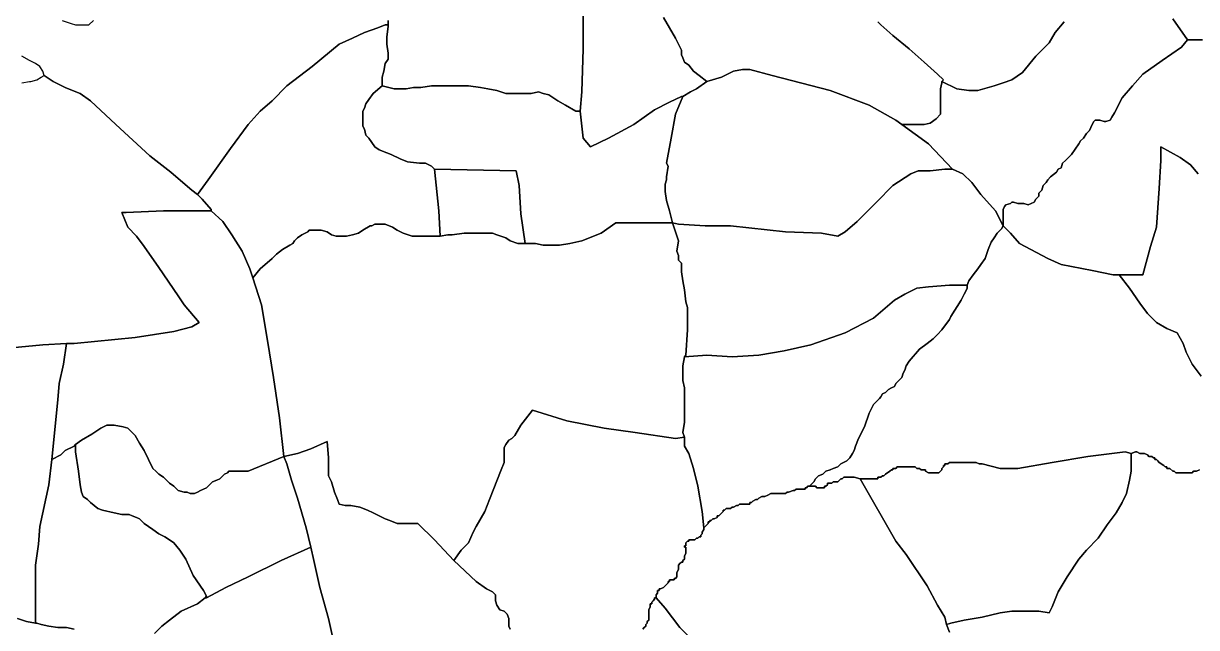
# Model space of a CAD drawing. Extents: x 50 to 241, y 15 to 190.
# Drawn here: x 122.7 to 189.4, y 106.7 to 141 of the extents above; entities that cross this region are included whole.
import ezdxf

# ---------------------------------------------------------------- set-up
doc = ezdxf.new("R2010")
doc.units = 0
doc.layers.add('URANGA', color=7, linetype='CONTINUOUS')

msp = doc.modelspace()

# ---------------------------------------------------------------- linework, layer by layer
at = {"layer": 'URANGA', "color": 2}
for points in [[(154.522784, 141.555505), (154.522784, 139.607985), (154.438114, 137.152415), (154.353443, 136.051643), (154.099436, 136.051643), (153.506745, 136.390341), (153.083394, 136.644366), (152.575373, 136.983064), (152.236696, 137.067742), (151.982685, 137.152415), (151.559334, 137.067742), (151.135983, 137.067742), (150.627965, 137.067742), (150.119944, 137.067742), (149.611923, 137.237089), (149.103902, 137.321763), (148.680555, 137.40644), (148.003193, 137.491114), (147.495172, 137.491114), (146.479133, 137.491114), (145.886442, 137.491114), (145.293754, 137.40644), (144.870403, 137.40644), (144.447052, 137.321763), (144.023701, 137.321763), (143.769694, 137.321763), (143.092332, 137.491114), (143.092332, 137.745138), (143.092332, 137.999163), (143.177002, 138.337861), (143.261673, 138.761237), (143.431013, 139.015262), (143.431013, 139.35396), (143.346343, 139.86201), (143.346343, 140.285382), (143.431013, 140.878108), (143.431013, 140.962782), (143.431013, 141.216807)], [(159.094967, 141.386154), (159.772325, 140.200708), (160.111006, 139.523311), (160.111006, 139.269287), (160.195676, 139.099936), (160.280346, 138.845911), (160.534357, 138.67656), (160.788368, 138.337861), (161.127045, 138.083837), (161.550396, 137.745138), (160.957708, 137.321763), (160.619027, 137.152415), (160.195676, 136.898391), (160.111006, 136.898391), (159.433645, 136.559692), (158.586946, 136.136316), (157.401567, 135.289569), (155.962174, 134.527495), (154.946135, 134.019445), (154.522784, 134.527495), (154.353443, 136.051643), (154.438114, 137.152415), (154.522784, 139.607985), (154.522784, 141.555505)], [(143.431013, 140.962782), (143.261673, 140.962782), (142.838322, 140.793431), (142.076293, 140.539406), (141.398932, 140.200708), (140.6369, 139.86201), (139.11284, 138.591886), (137.67345, 137.491114), (136.826752, 136.644366), (136.14939, 136.051643), (135.472029, 135.289569), (134.45599, 133.934771), (133.185941, 132.156599), (132.593249, 131.309851), (132.254569, 131.563876), (131.746551, 131.987251), (131.069189, 132.579974), (129.88381, 133.511396), (127.936399, 135.289569), (126.497009, 136.644366), (125.904318, 137.067742), (125.480967, 137.237089), (125.05762, 137.40644), (124.380258, 137.745138), (123.872237, 138.083837), (123.787567, 138.337862), (123.618226, 138.591886), (123.364219, 138.761237), (123.025539, 138.930585), (122.602188, 139.184609)], [(124.888279, 141.216807), (125.396297, 141.047456), (125.650308, 140.962782), (125.988988, 140.962782), (126.412339, 140.962782), (126.66635, 141.216807)], [(143.092332, 137.491114), (142.584311, 137.067742), (142.330301, 136.72904), (142.160964, 136.475015), (142.076293, 136.22099), (141.991623, 136.051643), (141.991623, 135.797618), (141.991623, 135.45892), (141.991623, 135.204895), (142.076293, 135.035544), (142.160964, 134.696846), (142.330301, 134.527495), (142.668981, 134.019445), (142.922992, 133.850098), (143.346343, 133.680747), (143.600353, 133.596073), (144.108371, 133.342048), (144.531722, 133.172697), (145.209084, 133.088024), (145.547764, 133.088024), (145.886442, 132.918673), (146.055782, 132.749325), (146.309793, 130.378429), (146.394463, 128.938958), (146.055782, 128.938958), (145.547764, 128.938958), (145.039743, 128.938958), (144.785733, 128.938958), (144.277711, 129.108306), (143.939034, 129.277657), (143.685024, 129.447004), (143.261673, 129.616355), (142.922992, 129.616355), (142.668981, 129.616355), (142.499641, 129.531681), (142.414971, 129.531681), (141.991623, 129.277657), (141.737613, 129.108306), (141.398932, 129.023632), (141.060251, 128.938958), (140.72157, 128.938958), (140.467563, 128.938958), (140.213553, 129.023632), (139.959542, 129.192983), (139.620861, 129.277657), (139.19751, 129.277657), (138.9435, 129.277657), (138.85883, 129.192983), (138.520152, 129.023632), (138.266142, 128.854281), (138.096801, 128.684934), (138.012131, 128.515583), (137.842791, 128.430909), (137.41944, 128.176884), (137.080763, 127.92286), (136.826752, 127.668835), (136.14939, 127.076112), (135.726039, 126.568062), (135.556699, 127.076112), (135.133352, 128.092207), (134.54066, 129.023632), (134.032639, 129.785706), (133.355281, 130.378429), (133.355281, 130.463103), (132.84726, 131.055826), (132.593249, 131.309851), (133.185941, 132.156599), (134.45599, 133.934771), (135.472029, 135.289569), (136.14939, 136.051643), (136.826752, 136.644366), (137.67345, 137.491114), (139.11284, 138.591886), (140.6369, 139.86201), (141.398932, 140.200708), (142.076293, 140.539406), (142.838322, 140.793431), (143.261673, 140.962782), (143.431013, 140.962782), (143.431013, 140.878108), (143.346343, 140.285382), (143.346343, 139.86201), (143.431013, 139.35396), (143.431013, 139.015262), (143.261673, 138.761237), (143.177002, 138.337861), (143.092332, 137.999163), (143.092332, 137.745138), (143.092332, 137.491114)], [(143.431013, 141.216807), (143.431013, 140.962782)], [(171.287447, 141.13213), (171.456787, 140.962782), (172.134149, 140.370059), (173.065518, 139.607985), (173.91222, 138.845911), (174.674248, 138.168514), (175.012929, 137.829812), (174.928258, 137.745138), (174.928258, 137.660465), (174.843588, 137.321763), (174.843588, 136.983064), (174.843588, 136.22099), (174.843588, 135.882292), (174.589581, 135.628267), (174.2509, 135.374242), (173.91222, 135.289569), (173.658209, 135.289569), (173.150188, 135.289569), (172.64217, 135.289569), (172.303489, 135.543593), (170.779429, 136.390341), (168.578008, 137.237089), (165.275877, 138.083837), (164.005828, 138.422539), (163.582477, 138.422539), (163.074456, 138.337862), (162.397098, 137.999163), (161.550396, 137.745138), (161.127045, 138.083837), (160.788368, 138.337862), (160.534357, 138.67656), (160.280346, 138.845911), (160.195676, 139.099936), (160.111006, 139.269287), (160.111006, 139.523311), (159.772325, 140.200708), (159.094967, 141.386154)], [(174.928258, 137.745138), (175.012929, 137.829812), (174.674248, 138.168514), (173.91222, 138.845911), (173.065518, 139.607985), (172.134149, 140.370059), (171.456787, 140.962782), (171.287447, 141.13213)], [(188.052114, 141.301481), (188.898812, 140.116034), (188.560131, 139.692659), (187.459422, 138.930585), (186.358713, 138.168514), (185.766022, 137.491114), (185.173331, 136.813717), (184.749983, 135.966966), (184.580643, 135.712944), (184.495973, 135.543593), (184.241962, 135.45892), (184.157292, 135.45892), (183.903281, 135.543593), (183.733941, 135.543593), (183.649271, 135.543593), (183.564601, 135.45892), (183.47993, 135.289569), (183.31059, 134.95087), (183.141253, 134.781519), (182.971913, 134.527495), (182.802572, 134.358147), (182.717902, 134.188796), (182.294551, 133.596073), (182.125211, 133.426722), (181.95587, 133.257371), (181.78653, 133.088024), (181.70186, 132.833999), (181.532519, 132.749325), (181.447853, 132.579974), (181.109172, 132.32595), (180.939832, 132.156599), (180.855161, 131.987251), (180.685821, 131.8179), (180.601151, 131.563876), (180.43181, 131.394528), (180.43181, 131.225177), (180.26247, 131.055826), (180.1778, 130.886479), (180.008459, 130.801801), (179.839119, 130.717128), (179.585112, 130.801801), (179.500442, 130.801801), (179.246431, 130.801801), (178.992421, 130.886479), (178.90775, 130.886479), (178.82308, 130.801801), (178.56907, 130.717128), (178.484399, 130.632454), (178.399729, 130.463103), (178.399729, 130.293756), (178.399729, 130.124405), (178.399729, 129.955054), (178.399729, 129.785706), (178.399729, 129.701029), (178.399729, 129.531681), (177.976382, 130.378429), (177.12968, 131.309851), (176.621659, 131.987251), (176.113641, 132.495301), (175.52095, 132.749325), (174.16623, 134.188796), (172.64217, 135.289569), (173.150188, 135.289569), (173.658209, 135.289569), (173.91222, 135.289569), (174.2509, 135.374242), (174.589581, 135.628267), (174.843588, 135.882292), (174.843588, 136.22099), (174.843588, 136.983064), (174.843588, 137.321763), (174.928258, 137.660465), (174.928258, 137.745138), (175.77496, 137.321763), (176.452318, 137.237089), (176.96034, 137.237089), (177.891712, 137.491114), (178.399729, 137.660465), (178.90775, 137.829812), (179.500442, 138.253188), (180.26247, 139.184609), (181.024502, 139.946683), (181.363183, 140.539407), (181.8712, 141.13213)], [(181.8712, 141.13213), (181.363183, 140.539407), (181.024502, 139.946683), (180.26247, 139.184609), (179.500442, 138.253188), (178.90775, 137.829812), (178.399729, 137.660465), (177.891712, 137.491114), (176.960339, 137.237089), (176.452318, 137.237089), (175.77496, 137.321763), (174.928258, 137.745138)], [(189.745514, 140.116034), (188.898812, 140.116034), (188.052114, 141.301481)], [(189.491504, 132.495301), (189.068153, 133.00335), (188.475461, 133.426722), (187.374752, 134.019445), (187.374752, 133.257371), (187.290082, 131.648553), (187.120742, 129.447004), (186.782061, 128.346232), (186.358713, 126.73741), (185.00399, 126.73741), (184.665313, 126.73741), (183.47993, 126.991435), (181.70186, 127.330136), (180.939832, 127.668835), (179.331101, 128.515583), (178.82308, 129.108306), (178.399729, 129.531681), (178.399729, 129.701029), (178.399729, 129.785706), (178.399729, 129.955054), (178.399729, 130.124405), (178.399729, 130.293756), (178.399729, 130.463103), (178.484399, 130.632454), (178.56907, 130.717128), (178.82308, 130.801801), (178.90775, 130.886479), (178.992421, 130.886479), (179.246431, 130.801801), (179.500442, 130.801801), (179.585112, 130.801801), (179.839119, 130.717128), (180.008459, 130.801801), (180.1778, 130.886479), (180.26247, 131.055826), (180.43181, 131.225177), (180.43181, 131.394528), (180.601151, 131.563876), (180.685821, 131.8179), (180.855161, 131.987251), (180.939832, 132.156599), (181.109172, 132.32595), (181.447853, 132.579974), (181.532519, 132.749325), (181.70186, 132.833999), (181.78653, 133.088024), (181.95587, 133.257371), (182.125211, 133.426722), (182.294551, 133.596073), (182.717902, 134.188796), (182.802572, 134.358147), (182.971913, 134.527495), (183.141253, 134.781519), (183.31059, 134.95087), (183.47993, 135.289569), (183.564601, 135.45892), (183.649271, 135.543593), (183.733941, 135.543593), (183.903281, 135.543593), (184.157292, 135.45892), (184.241962, 135.45892), (184.495973, 135.543593), (184.580643, 135.712944), (184.749983, 135.966966), (185.173331, 136.813717), (185.766022, 137.491114), (186.358713, 138.168514), (187.459422, 138.930585), (188.560131, 139.692659), (188.898812, 140.116034), (189.745514, 140.116034)], [(172.64217, 135.289569), (174.16623, 134.188796), (175.52095, 132.749325), (175.097599, 132.749325), (174.2509, 132.664648), (173.573539, 132.664648), (173.150188, 132.495301), (172.134149, 131.8179), (171.20278, 130.886479), (170.102068, 129.785706), (169.42471, 129.192983), (169.001359, 128.938958), (168.069987, 129.108306), (166.037909, 129.192983), (162.905115, 129.531681), (161.465726, 129.531681), (159.941666, 129.616355), (159.602985, 129.701029), (159.433645, 130.378429), (159.264308, 130.971152), (159.179637, 131.479202), (159.179637, 131.733227), (159.179637, 131.902574), (159.264308, 132.156599), (159.264308, 132.32595), (159.348974, 132.918673), (159.264308, 133.088024), (159.518315, 134.527495), (159.772325, 135.882292), (160.195676, 136.898391), (160.619027, 137.152415), (160.957708, 137.321763), (161.550396, 137.745138), (162.397098, 137.999163), (163.074456, 138.337862), (163.582477, 138.422539), (164.005828, 138.422539), (165.275877, 138.083837), (168.578008, 137.237089), (170.779429, 136.390341), (172.303489, 135.543593), (172.64217, 135.289569)], [(122.602188, 137.660465), (123.025539, 137.745138), (123.110209, 137.745138), (123.448889, 137.829812), (123.702897, 137.999163), (123.872237, 138.083837), (124.380258, 137.745138), (125.05762, 137.40644), (125.480967, 137.237089), (125.904318, 137.067742), (126.497009, 136.644366), (127.936399, 135.289569), (129.88381, 133.511396), (131.069189, 132.579974), (131.746551, 131.987251), (132.254569, 131.563876), (132.593249, 131.309851)], [(154.353443, 136.051643), (154.522784, 134.527495), (154.946135, 134.019445), (155.962174, 134.527495), (157.401567, 135.289569), (158.586946, 136.136316), (159.433645, 136.559692), (160.111006, 136.898391), (160.195676, 136.898391), (159.772325, 135.882292), (159.518315, 134.527495), (159.264308, 133.088024), (159.348974, 132.918673), (159.264308, 132.32595), (159.264308, 132.156599), (159.179637, 131.902574), (159.179637, 131.733226), (159.179637, 131.479202), (159.264308, 130.971152), (159.433645, 130.378429), (159.602985, 129.701029), (158.586946, 129.701029), (156.385525, 129.701029), (156.300854, 129.616355), (156.385525, 129.701029), (155.538826, 129.108306), (154.438114, 128.684934), (153.760756, 128.515583), (153.168064, 128.430909), (152.236696, 128.430909), (151.813345, 128.515583), (151.220653, 128.515583), (150.966643, 130.209078), (150.881973, 131.8179), (150.712636, 132.664648), (146.055782, 132.749325), (145.886442, 132.918673), (145.547764, 133.088024), (145.209084, 133.088024), (144.531722, 133.172697), (144.108371, 133.342048), (143.600353, 133.596073), (143.346343, 133.680747), (142.922992, 133.850098), (142.668981, 134.019445), (142.330301, 134.527495), (142.160964, 134.696846), (142.076293, 135.035544), (141.991623, 135.204895), (141.991623, 135.45892), (141.991623, 135.797618), (141.991623, 136.051643), (142.076293, 136.22099), (142.160964, 136.475015), (142.330301, 136.72904), (142.584311, 137.067742), (143.092332, 137.491114), (143.769694, 137.321763), (144.023701, 137.321763), (144.447052, 137.321763), (144.870403, 137.40644), (145.293754, 137.40644), (145.886442, 137.491114), (146.479133, 137.491114), (147.495172, 137.491114), (148.003193, 137.491114), (148.680555, 137.40644), (149.103902, 137.321763), (149.611923, 137.237089), (150.119944, 137.067742), (150.627965, 137.067742), (151.135983, 137.067742), (151.559334, 137.067742), (151.982685, 137.152415), (152.236696, 137.067742), (152.575373, 136.983064), (153.083394, 136.644366), (153.506745, 136.390341), (154.099436, 136.051643), (154.353443, 136.051643)], [(189.660844, 120.979523), (189.152823, 121.656923), (188.814142, 122.33432), (188.644802, 122.842369), (188.306121, 123.435092), (187.713433, 123.689117), (187.120742, 124.027815), (186.61272, 124.535865), (186.189373, 125.128592), (185.596682, 125.975339), (185.00399, 126.73741), (186.358713, 126.73741), (186.782061, 128.346232), (187.120742, 129.447004), (187.290082, 131.648553), (187.374752, 133.257371), (187.374752, 134.019445), (188.475461, 133.426722), (189.068153, 133.00335), (189.491504, 132.495301)], [(151.220653, 128.515583), (150.797302, 128.515583), (150.373955, 128.684934), (150.119944, 128.854281), (149.611923, 129.023632), (149.357913, 129.108306), (148.934565, 129.108306), (148.426544, 129.108306), (147.749182, 129.108306), (147.071824, 129.023632), (146.817814, 129.023632), (146.394463, 128.938958), (146.309793, 130.378429), (146.055782, 132.749325), (150.712636, 132.664648), (150.881973, 131.8179), (150.966643, 130.209078), (151.220653, 128.515583)], [(178.399729, 129.531681), (178.315059, 129.362331), (178.061048, 129.108306), (177.891712, 128.854281), (177.722371, 128.600256), (177.553031, 128.176884), (177.38369, 127.668835), (177.12968, 127.330136), (176.960339, 127.076112), (176.706329, 126.73741), (176.452318, 126.398711), (176.367648, 126.144687), (175.351609, 126.144687), (174.16623, 126.060013), (173.488869, 125.975339), (172.811511, 125.636637), (172.218819, 125.297939), (171.03344, 124.28184), (169.42471, 123.435092), (167.477299, 122.757696), (165.953239, 122.418997), (164.513846, 122.164972), (162.989786, 122.080295), (161.550396, 122.164972), (160.280346, 122.080295), (160.365017, 122.164972), (160.449687, 123.604443), (160.449687, 124.874567), (160.365017, 125.213265), (160.280346, 125.890662), (160.195676, 126.398711), (160.111006, 126.906761), (160.111006, 127.41481), (159.941666, 127.584161), (159.941666, 127.838186), (159.856995, 128.092207), (159.941666, 128.684934), (159.602985, 129.701029), (159.941666, 129.616355), (161.465726, 129.531681), (162.905115, 129.531681), (166.037909, 129.192983), (168.069987, 129.108306), (169.001359, 128.938958), (169.42471, 129.192983), (170.102068, 129.785706), (171.20278, 130.886479), (172.134149, 131.8179), (173.150188, 132.495301), (173.573539, 132.664648), (174.2509, 132.664648), (175.097599, 132.749325), (175.52095, 132.749325), (176.113641, 132.495301), (176.621659, 131.987251), (177.12968, 131.309851), (177.976382, 130.378429), (178.399729, 129.531681)], [(132.593249, 131.309851), (132.84726, 131.055826), (133.355281, 130.463103), (133.355281, 130.378429), (132.84726, 130.378429), (132.085228, 130.378429), (130.645838, 130.378429), (128.529091, 130.293756), (128.27508, 130.293756), (128.613761, 129.447004), (129.121778, 128.938958), (129.545129, 128.346232), (130.391828, 127.160786), (131.49254, 125.551964), (131.831221, 125.043914), (132.67792, 124.027815), (132.254569, 123.773794), (131.23853, 123.51977), (129.037108, 123.181068), (125.565637, 122.842369), (125.14229, 122.842369), (123.787567, 122.757696), (122.009496, 122.588345)], [(135.726039, 126.568062), (136.234061, 125.043914), (136.572741, 123.01172), (136.911422, 120.894849), (137.250099, 118.60863), (137.50411, 116.407082), (135.472029, 115.560334), (135.133352, 115.560334), (134.964011, 115.560334), (134.710001, 115.560334), (134.54066, 115.560334), (134.37132, 115.560334), (134.28665, 115.47566), (134.117309, 115.390986), (133.863299, 115.136962), (133.693962, 115.052284), (133.439951, 114.967611), (133.10127, 114.628912), (132.76259, 114.459561), (132.593249, 114.374888), (132.423909, 114.290214), (132.169898, 114.290214), (132.000561, 114.374888), (131.831221, 114.374888), (131.49254, 114.459561), (131.40787, 114.544239), (131.23853, 114.713586), (130.984519, 114.882937), (130.815179, 115.052284), (130.645838, 115.221635), (130.391828, 115.390986), (130.222491, 115.560334), (130.053151, 115.729685), (129.545129, 116.745784), (129.291119, 117.169156), (129.037108, 117.592531), (128.613761, 118.015904), (128.35975, 118.100581), (127.851729, 118.185255), (127.428378, 118.185255), (127.089697, 118.015904), (126.58168, 117.677205), (125.988988, 117.338507), (125.650307, 117.084482), (125.565637, 116.999808), (125.05762, 116.745784), (124.803609, 116.491759), (124.295588, 116.237734), (124.634269, 119.624725), (124.718939, 120.556151), (124.972949, 121.656923), (125.14229, 122.842369), (125.565637, 122.842369), (129.037108, 123.181068), (131.23853, 123.51977), (132.254569, 123.773794), (132.67792, 124.027815), (131.831221, 125.043914), (131.49254, 125.551964), (130.391828, 127.160786), (129.545129, 128.346232), (129.121778, 128.938958), (128.613761, 129.447004), (128.27508, 130.293756), (128.529091, 130.293756), (130.645838, 130.378429), (132.085228, 130.378429), (132.84726, 130.378429), (133.355281, 130.378429), (133.355281, 130.463103), (133.355281, 130.378429), (134.032639, 129.785706), (134.54066, 129.023632), (135.133352, 128.092207), (135.556699, 127.076112), (135.726039, 126.568062)], [(159.602985, 129.701029), (159.941666, 128.684934), (159.856995, 128.092207), (159.941666, 127.838186), (159.941666, 127.584161), (160.111006, 127.41481), (160.111006, 126.906761), (160.195676, 126.398711), (160.280346, 125.890662), (160.365017, 125.213265), (160.449687, 124.874567), (160.449687, 123.604443), (160.365017, 122.164972), (160.280346, 122.080295), (160.195676, 121.572246), (160.195676, 121.233547), (160.195676, 120.725498), (160.280346, 120.302126), (160.280346, 119.794076), (160.280346, 119.116676), (160.280346, 118.354606), (160.195676, 117.761879), (160.280346, 117.507854), (159.772325, 117.42318), (157.486237, 117.761879), (155.708167, 118.015904), (153.591415, 118.439279), (151.644004, 119.032002), (150.966643, 118.185255), (150.627965, 117.592531), (150.458625, 117.42318), (150.289285, 117.338507), (150.119944, 117.084482), (150.035274, 116.915131), (150.035274, 116.745784), (150.035274, 116.407082), (150.035274, 116.068383), (149.865934, 115.645011), (149.188572, 113.951512), (148.934565, 113.274115), (148.426544, 112.427367), (148.257204, 112.088665), (148.003193, 111.495942), (147.579842, 111.07257), (147.156495, 110.479847), (146.055782, 111.665293), (145.124413, 112.596715), (144.531722, 112.596715), (143.939034, 112.596715), (143.515683, 112.766066), (143.261673, 112.85074), (142.584311, 113.189441), (142.245634, 113.358789), (141.822283, 113.52814), (141.314262, 113.612814), (140.975581, 113.612814), (140.6369, 113.697487), (140.552233, 113.951512), (140.382893, 114.374888), (140.213553, 114.967611), (140.044212, 115.306309), (140.044212, 116.322408), (139.959542, 117.253833), (139.02817, 116.830457), (138.266142, 116.576433), (137.50411, 116.407082), (137.250099, 118.60863), (136.911422, 120.894849), (136.572741, 123.01172), (136.234061, 125.043914), (135.726039, 126.568062), (136.14939, 127.076112), (136.826752, 127.668835), (137.080763, 127.92286), (137.41944, 128.176884), (137.842791, 128.430909), (138.012131, 128.515583), (138.096801, 128.684934), (138.266142, 128.854281), (138.520152, 129.023632), (138.85883, 129.192983), (138.9435, 129.277657), (139.19751, 129.277657), (139.620861, 129.277657), (139.959542, 129.192983), (140.213553, 129.023632), (140.467563, 128.938958), (140.72157, 128.938958), (141.060251, 128.938958), (141.398932, 129.023632), (141.737613, 129.108306), (141.991623, 129.277657), (142.414971, 129.531682), (142.499641, 129.531682), (142.668981, 129.616355), (142.922992, 129.616355), (143.261673, 129.616355), (143.685024, 129.447004), (143.939034, 129.277657), (144.277711, 129.108306), (144.785733, 128.938958), (145.039743, 128.938958), (145.547764, 128.938958), (146.055782, 128.938958), (146.394463, 128.938958), (146.817814, 129.023632), (147.071824, 129.023632), (147.749182, 129.108306), (148.426544, 129.108306), (148.934565, 129.108306), (149.357913, 129.108306), (149.611923, 129.023632), (150.119944, 128.854281), (150.373955, 128.684934), (150.797302, 128.515583), (151.220653, 128.515583), (151.813345, 128.515583), (152.236696, 128.430909), (153.168064, 128.430909), (153.760756, 128.515583), (154.438114, 128.684934), (155.538826, 129.108306), (156.385525, 129.701029), (156.300854, 129.616355), (156.385525, 129.701029), (158.586946, 129.701029), (159.602985, 129.701029)], [(189.576174, 115.645011), (189.406833, 115.560334), (189.237493, 115.560334), (189.152823, 115.47566), (188.983482, 115.47566), (188.898812, 115.47566), (188.729472, 115.47566), (188.644802, 115.47566), (188.560131, 115.47566), (188.475461, 115.47566), (188.390791, 115.47566), (188.306121, 115.47566), (188.221454, 115.47566), (188.136784, 115.560334), (188.052114, 115.560334), (187.882773, 115.729685), (187.798103, 115.729685), (187.713433, 115.729685), (187.713433, 115.814359), (187.628763, 115.814359), (187.544093, 115.899036), (187.290082, 116.068383), (187.205412, 116.153057), (187.120742, 116.237734), (187.036071, 116.237734), (187.036071, 116.322408), (186.951401, 116.322408), (186.866731, 116.407082), (186.697391, 116.407082), (186.612721, 116.491759), (186.443384, 116.576433), (186.358713, 116.576433), (186.189373, 116.576433), (186.020033, 116.661106), (185.935362, 116.661106), (185.681352, 116.576433), (185.342671, 116.661106), (184.580643, 116.576433), (183.22592, 116.407082), (181.193842, 116.068383), (179.246431, 115.729685), (178.230389, 115.729685), (177.21435, 115.98371), (177.04501, 115.98371), (176.875669, 116.068383), (176.790999, 116.068383), (176.621659, 116.068383), (176.452318, 116.068383), (176.282981, 116.068383), (176.113641, 116.068383), (175.944301, 116.068383), (175.69029, 116.068383), (175.60562, 116.068383), (175.52095, 116.068383), (175.43628, 116.068383), (175.351609, 116.068383), (175.266939, 115.98371), (175.182269, 115.98371), (175.097599, 115.98371), (175.097599, 115.899036), (175.012929, 115.899036), (175.012929, 115.814359), (174.928258, 115.729685), (174.928258, 115.645011), (174.843588, 115.560334), (174.758918, 115.47566), (174.674248, 115.47566), (174.589581, 115.47566), (174.420241, 115.47566), (174.335571, 115.47566), (174.2509, 115.47566), (174.16623, 115.47566), (173.99689, 115.560334), (173.99689, 115.645011), (173.91222, 115.645011), (173.742879, 115.645011), (173.658209, 115.729685), (173.573539, 115.729685), (173.488869, 115.729685), (173.404198, 115.814359), (173.234858, 115.814359), (173.150188, 115.814359), (173.065518, 115.814359), (172.896181, 115.814359), (172.811511, 115.814359), (172.72684, 115.814359), (172.64217, 115.814359), (172.5575, 115.814359), (172.47283, 115.814359), (172.38816, 115.814359), (172.303489, 115.729685), (172.218819, 115.729685), (172.134149, 115.729685), (172.134149, 115.645011), (172.049479, 115.645011), (171.964809, 115.560334), (171.710798, 115.390986), (171.626128, 115.306309), (171.541458, 115.306309), (171.456787, 115.221635), (171.372117, 115.221635), (171.287447, 115.221635), (171.287447, 115.136962), (171.20278, 115.136962), (171.11811, 115.136962), (170.94877, 115.136962), (170.694759, 115.136962), (170.610089, 115.136962), (170.525419, 115.136962), (170.440749, 115.136962), (170.271408, 115.136962), (169.932727, 115.221635), (169.848057, 115.221635), (169.763387, 115.221635), (169.594047, 115.221635), (169.50938, 115.221635), (169.42471, 115.221635), (169.34004, 115.221635), (169.255369, 115.136962), (169.170699, 115.136962), (169.001359, 114.967611), (168.916689, 114.967611), (168.832018, 114.967611), (168.747348, 114.967611), (168.662678, 114.882937), (168.578008, 114.882937), (168.493338, 114.882937), (168.408668, 114.882937), (168.408668, 114.79826), (168.323997, 114.713586), (168.239327, 114.713586), (168.239327, 114.628912), (168.154657, 114.628912), (168.069987, 114.628912), (167.900646, 114.628912), (167.81598, 114.628912), (167.731309, 114.713586), (167.646639, 114.713586), (167.561969, 114.713586), (167.477299, 114.713586), (167.392629, 114.713586), (167.646639, 114.967611), (167.731309, 115.136962), (167.900646, 115.306309), (168.154657, 115.390986), (168.323997, 115.560334), (168.578008, 115.645011), (168.747348, 115.729685), (169.001359, 115.814359), (169.170699, 115.98371), (169.50938, 116.153057), (169.678717, 116.322408), (169.848057, 116.576433), (169.932727, 116.745784), (170.017398, 116.999808), (170.186738, 117.42318), (170.525419, 118.100581), (170.779429, 118.862651), (171.03344, 119.370701), (171.20278, 119.540052), (171.372117, 119.709403), (171.456787, 119.794076), (171.541458, 119.963424), (171.710798, 120.048101), (171.880138, 120.217449), (172.049479, 120.302126), (172.218819, 120.3868), (172.303489, 120.556151), (172.38816, 120.640824), (172.5575, 120.810175), (172.64217, 120.894849), (172.72684, 121.148874), (172.811511, 121.318221), (172.896181, 121.572246), (173.065518, 121.82627), (173.658209, 122.503671), (174.08156, 122.842369), (174.420241, 123.096394), (174.674248, 123.350419), (174.928258, 123.604443), (175.351609, 124.197166), (175.43628, 124.366517), (176.028971, 125.297939), (176.198311, 125.636637), (176.282981, 125.805988), (176.367648, 125.975339), (176.367648, 126.144687), (176.452318, 126.398711), (176.706329, 126.73741), (176.96034, 127.076112), (177.12968, 127.330137), (177.38369, 127.668835), (177.553031, 128.176884), (177.722371, 128.600256), (177.891712, 128.854281), (178.061049, 129.108306), (178.315059, 129.362331), (178.399729, 129.531682), (178.82308, 129.108306), (179.331101, 128.515583), (180.939832, 127.668835), (181.70186, 127.330137), (183.47993, 126.991435), (184.665313, 126.73741), (185.00399, 126.73741)], [(167.392629, 114.713586), (167.307958, 114.713586), (167.223288, 114.628912), (167.138618, 114.628912), (167.138618, 114.544239), (167.053948, 114.544239), (166.969278, 114.544239), (166.799937, 114.544239), (166.715267, 114.544239), (166.630597, 114.544239), (166.545927, 114.459561), (166.461257, 114.459561), (166.207246, 114.374888), (166.122576, 114.374888), (166.037909, 114.290214), (165.953239, 114.290214), (165.868569, 114.290214), (165.783899, 114.290214), (165.614558, 114.290214), (165.529888, 114.290214), (165.445218, 114.290214), (165.360548, 114.290214), (165.275877, 114.290214), (165.191207, 114.290214), (165.021867, 114.205537), (164.852526, 114.120863), (164.683186, 114.120863), (164.513846, 114.036189), (164.429175, 113.951512), (164.344509, 113.951512), (164.175168, 113.866838), (164.090498, 113.782165), (164.005828, 113.782165), (164.005828, 113.697487), (163.921158, 113.697487), (163.836488, 113.697487), (163.751817, 113.697487), (163.497807, 113.697487), (163.413137, 113.697487), (163.328466, 113.612814), (163.243796, 113.612814), (163.074456, 113.52814), (162.989786, 113.52814), (162.905115, 113.443463), (162.735775, 113.443463), (162.651108, 113.443463), (162.566438, 113.358789), (162.481768, 113.358789), (162.481768, 113.274115), (162.312428, 113.104764), (162.227757, 113.02009), (162.143087, 113.02009), (162.143087, 112.935417), (161.973747, 112.850739), (161.889077, 112.850739), (161.804406, 112.766066), (161.719736, 112.766066), (161.719736, 112.681392), (161.635066, 112.681392), (161.635066, 112.596715), (161.550396, 112.512041), (161.465726, 112.427367), (161.381055, 112.34269), (161.296385, 113.274115), (161.042375, 114.713586), (160.788368, 115.729685), (160.534357, 116.576433), (160.280346, 116.999808), (160.280346, 117.338507), (160.280346, 117.507854), (160.195676, 117.761879), (160.280346, 118.354606), (160.280346, 119.116676), (160.280346, 119.794076), (160.280346, 120.302126), (160.195676, 120.725498), (160.195676, 121.233547), (160.195676, 121.572246), (160.280346, 122.080295), (161.550396, 122.164972), (162.989786, 122.080295), (164.513846, 122.164972), (165.953239, 122.418997), (167.477299, 122.757696), (169.42471, 123.435092), (171.03344, 124.28184), (172.218819, 125.297939), (172.811511, 125.636637), (173.488869, 125.975339), (174.16623, 126.060013), (175.351609, 126.144687), (176.367648, 126.144687), (176.367648, 125.975339), (176.282981, 125.805988), (176.198311, 125.636637), (176.028971, 125.297939), (175.43628, 124.366517), (175.351609, 124.197166), (174.928258, 123.604443), (174.674248, 123.350419), (174.420241, 123.096394), (174.08156, 122.842369), (173.658209, 122.503671), (173.065518, 121.82627), (172.896181, 121.572246), (172.811511, 121.318221), (172.72684, 121.148874), (172.64217, 120.894849), (172.5575, 120.810175), (172.38816, 120.640824), (172.303489, 120.556151), (172.218819, 120.3868), (172.049479, 120.302126), (171.880138, 120.217449), (171.710798, 120.048101), (171.541458, 119.963424), (171.456787, 119.794076), (171.372117, 119.709403), (171.20278, 119.540052), (171.03344, 119.370701), (170.779429, 118.862651), (170.525419, 118.100581), (170.186738, 117.42318), (170.017398, 116.999808), (169.932727, 116.745784), (169.848057, 116.576433), (169.678717, 116.322408), (169.50938, 116.153057), (169.170699, 115.98371), (169.001359, 115.814359), (168.747348, 115.729685), (168.578008, 115.645011), (168.323997, 115.560334), (168.154657, 115.390986), (167.900646, 115.306309), (167.731309, 115.136962), (167.646639, 114.967611), (167.392629, 114.713586)], [(185.00399, 126.73741), (185.596682, 125.975339), (186.189373, 125.128591), (186.61272, 124.535865), (187.120742, 124.027815), (187.713433, 123.689117), (188.306121, 123.435092), (188.644802, 122.842369), (188.814142, 122.33432), (189.152823, 121.656923), (189.660844, 120.979523)], [(122.009496, 122.588345), (123.787567, 122.757696), (125.14229, 122.842369), (124.972949, 121.656923), (124.718939, 120.556151), (124.634269, 119.624725), (124.295588, 116.237734)], [(150.373955, 106.584803), (150.289285, 106.754154), (150.289285, 107.177526), (150.204615, 107.431551), (150.035274, 107.600902), (149.781264, 107.685575), (149.611923, 107.9396), (149.527253, 108.193625), (149.527253, 108.532323), (149.357913, 108.701674), (149.019235, 108.871025), (148.426544, 109.294397), (147.156495, 110.479847), (147.579842, 111.07257), (148.003193, 111.495942), (148.257204, 112.088665), (148.426544, 112.427367), (148.934565, 113.274115), (149.188572, 113.951512), (149.865934, 115.645011), (150.035274, 116.068383), (150.035274, 116.407082), (150.035274, 116.745784), (150.035274, 116.915131), (150.119944, 117.084482), (150.289285, 117.338507), (150.458625, 117.42318), (150.627965, 117.592531), (150.966643, 118.185255), (151.644004, 119.032002), (153.591415, 118.439279), (155.708167, 118.015904), (157.486237, 117.761879), (159.772325, 117.42318), (160.280346, 117.507854)], [(137.50411, 116.407082), (137.67345, 115.98371), (137.927461, 115.052284), (138.266142, 114.036189), (138.774163, 112.34269), (139.02817, 111.241918), (137.33477, 110.479847), (135.472029, 109.548422), (134.201979, 108.955699), (133.10127, 108.362976), (133.0166, 108.362976), (133.10127, 108.447649), (132.93193, 108.786348), (132.339239, 109.633096), (131.915891, 110.564521), (131.577211, 111.07257), (131.23853, 111.495942), (130.984519, 111.665293), (130.730509, 111.834644), (130.391828, 112.003992), (130.053151, 112.258016), (129.79914, 112.427367), (129.545129, 112.596715), (129.291119, 112.850739), (129.121778, 112.935417), (128.867768, 113.02009), (128.698427, 113.104764), (128.529091, 113.104764), (128.27508, 113.104764), (127.851729, 113.189441), (127.174367, 113.358789), (126.92036, 113.443463), (126.497009, 113.782165), (126.327669, 113.951512), (126.073658, 114.120863), (125.988988, 114.374888), (125.904318, 114.79826), (125.819648, 115.560334), (125.650307, 116.661106), (125.650307, 117.084482), (125.988988, 117.338507), (126.58168, 117.677205), (127.089697, 118.015904), (127.428378, 118.185255), (127.851729, 118.185255), (128.35975, 118.100581), (128.613761, 118.015904), (129.037108, 117.592531), (129.291119, 117.169156), (129.545129, 116.745784), (130.053151, 115.729685), (130.222491, 115.560334), (130.391828, 115.390986), (130.645838, 115.221635), (130.815179, 115.052284), (130.984519, 114.882937), (131.23853, 114.713586), (131.40787, 114.544239), (131.49254, 114.459561), (131.831221, 114.374888), (132.000562, 114.374888), (132.169898, 114.290214), (132.423909, 114.290214), (132.593249, 114.374888), (132.76259, 114.459561), (133.101271, 114.628912), (133.439951, 114.967611), (133.693962, 115.052284), (133.863299, 115.136962), (134.117309, 115.390986), (134.28665, 115.47566), (134.37132, 115.560334), (134.54066, 115.560334), (134.710001, 115.560334), (134.964011, 115.560334), (135.133352, 115.560334), (135.472029, 115.560334), (137.50411, 116.407082)], [(160.280346, 117.507854), (160.280346, 117.338507), (160.280346, 116.999808), (160.534357, 116.576433), (160.788368, 115.729685), (161.042375, 114.713586), (161.296385, 113.274115), (161.381055, 112.34269), (161.381055, 112.258016), (161.296385, 112.088665), (161.296385, 112.003992), (161.211715, 111.919318), (161.211715, 111.834644), (161.127045, 111.834644), (161.042375, 111.749967), (160.957708, 111.749967), (160.873038, 111.665293), (160.788368, 111.665293), (160.703697, 111.665293), (160.619027, 111.665293), (160.534357, 111.665293), (160.534357, 111.58062), (160.449687, 111.58062), (160.365017, 111.495942), (160.365017, 111.411269), (160.365017, 111.326595), (160.280346, 111.326595), (160.280346, 111.241918), (160.365017, 111.241918), (160.365017, 111.07257), (160.365017, 110.987893), (160.365017, 110.903219), (160.280346, 110.733868), (160.280346, 110.649194), (160.280346, 110.564521), (160.195676, 110.479847), (160.195676, 110.39517), (160.111006, 110.39517), (160.026336, 110.310496), (159.941666, 110.225822), (159.941666, 110.141145), (159.941666, 110.056471), (159.941666, 109.971798), (159.856996, 109.802447), (159.856996, 109.717773), (159.856996, 109.633096), (159.856996, 109.548422), (159.772325, 109.463748), (159.687655, 109.463748), (159.687655, 109.379071), (159.602985, 109.379071), (159.518315, 109.379071), (159.433645, 109.379071), (159.433645, 109.294397), (159.348974, 109.294397), (159.348974, 109.209724), (159.264308, 109.12505), (159.179637, 109.040373), (159.094967, 108.955699), (158.925627, 108.871025), (158.840957, 108.871025), (158.840957, 108.786348), (158.756287, 108.786348), (158.756287, 108.701674), (158.756287, 108.617), (158.671616, 108.532323), (158.671616, 108.447649), (158.671616, 108.362976), (158.586946, 108.362976), (158.586946, 108.278299), (158.502276, 108.193625), (158.417606, 108.108951), (158.417606, 108.024274), (158.332936, 108.024274), (158.332936, 107.9396), (158.332936, 107.854926), (158.248265, 107.685575), (158.248265, 107.600902), (158.248265, 107.516228), (158.248265, 107.346877), (158.248265, 107.262203), (158.248265, 107.177526), (158.248265, 107.092852), (158.163595, 107.008179), (158.163595, 106.923501), (158.078925, 106.838828), (158.078925, 106.754154), (157.994255, 106.66948), (157.909585, 106.584803)], [(125.565637, 106.584803), (125.14229, 106.66948), (124.634269, 106.66948), (124.126248, 106.754154), (123.702897, 106.838828), (123.44889, 106.923501), (123.364219, 106.923501), (123.364219, 108.108951), (123.364219, 110.225822), (123.533556, 111.411269), (123.618226, 112.427367), (124.126248, 114.79826), (124.295588, 116.237734), (124.803609, 116.491759), (125.05762, 116.745784), (125.565637, 116.999808), (125.650308, 117.084482), (125.650308, 116.661106), (125.819648, 115.560334), (125.904318, 114.79826), (125.988988, 114.374888), (126.073658, 114.120863), (126.327669, 113.951512), (126.497009, 113.782165), (126.92036, 113.443463), (127.174367, 113.358789), (127.851729, 113.189441), (128.27508, 113.104764), (128.529091, 113.104764), (128.698427, 113.104764), (128.867768, 113.02009), (129.121778, 112.935417), (129.291119, 112.85074), (129.545129, 112.596715), (129.79914, 112.427367), (130.053151, 112.258016), (130.391828, 112.003992), (130.730509, 111.834644), (130.984519, 111.665293), (131.23853, 111.495942), (131.577211, 111.07257), (131.915891, 110.564521), (132.339239, 109.633096), (132.93193, 108.786348), (133.101271, 108.44765), (133.0166, 108.362976)], [(140.382893, 105.653381), (140.044212, 107.177526), (139.536191, 108.955699), (139.19751, 110.479847), (139.02817, 111.241918), (138.774163, 112.34269), (138.266142, 114.036189), (137.927461, 115.052284), (137.67345, 115.98371), (137.50411, 116.407082), (138.266142, 116.576433), (139.02817, 116.830457), (139.959542, 117.253833), (140.044212, 116.322408), (140.044212, 115.306309), (140.213553, 114.967611), (140.382893, 114.374888), (140.552234, 113.951512), (140.6369, 113.697487), (140.975581, 113.612814), (141.314262, 113.612814), (141.822283, 113.52814), (142.245634, 113.358789), (142.584311, 113.189441), (143.261673, 112.850739), (143.515683, 112.766066), (143.939034, 112.596715), (144.531722, 112.596715), (145.124413, 112.596715), (146.055782, 111.665293), (147.156495, 110.479847)], [(124.295588, 116.237734), (124.126248, 114.79826), (123.618226, 112.427367), (123.533556, 111.411269), (123.364219, 110.225822), (123.364219, 108.108951), (123.364219, 106.923501), (122.856198, 107.008179), (122.348177, 107.177526)], [(185.681352, 116.576433), (185.681352, 115.560334), (185.596682, 115.052284), (185.427341, 114.290214), (185.173331, 113.782165), (184.834653, 113.189441), (184.326632, 112.512041), (183.818611, 111.749967), (183.141253, 111.07257), (182.717902, 110.564521), (182.040541, 109.548422), (181.532519, 108.701674), (181.193842, 107.854926), (181.024502, 107.516228), (180.43181, 107.600902), (179.585112, 107.600902), (178.90775, 107.600902), (178.230389, 107.516228), (177.21435, 107.262203), (176.198311, 107.092852), (175.43628, 106.923501), (175.182269, 106.838828), (175.097599, 107.262203), (174.674248, 107.9396), (174.08156, 109.040373), (172.896181, 110.818545), (172.303489, 111.58062), (170.271408, 115.136962), (170.440749, 115.136962), (170.525419, 115.136962), (170.610089, 115.136962), (170.694759, 115.136962), (170.94877, 115.136962), (171.11811, 115.136962), (171.20278, 115.136962), (171.287447, 115.136962), (171.287447, 115.221635), (171.372117, 115.221635), (171.456787, 115.221635), (171.541458, 115.306309), (171.626128, 115.306309), (171.710798, 115.390986), (171.964809, 115.560334), (172.049479, 115.645011), (172.134149, 115.645011), (172.134149, 115.729685), (172.218819, 115.729685), (172.303489, 115.729685), (172.38816, 115.814359), (172.47283, 115.814359), (172.5575, 115.814359), (172.64217, 115.814359), (172.72684, 115.814359), (172.811511, 115.814359), (172.896181, 115.814359), (173.065518, 115.814359), (173.150188, 115.814359), (173.234858, 115.814359), (173.404198, 115.814359), (173.488869, 115.729685), (173.573539, 115.729685), (173.658209, 115.729685), (173.742879, 115.645011), (173.91222, 115.645011), (173.99689, 115.645011), (173.99689, 115.560334), (174.16623, 115.47566), (174.2509, 115.47566), (174.335571, 115.47566), (174.420241, 115.47566), (174.589581, 115.47566), (174.674248, 115.47566), (174.758918, 115.47566), (174.843588, 115.560334), (174.928258, 115.645011), (174.928258, 115.729685), (175.012929, 115.814359), (175.012929, 115.899036), (175.097599, 115.899036), (175.097599, 115.98371), (175.182269, 115.98371), (175.266939, 115.98371), (175.351609, 116.068383), (175.43628, 116.068383), (175.52095, 116.068383), (175.60562, 116.068383), (175.69029, 116.068383), (175.944301, 116.068383), (176.113641, 116.068383), (176.282981, 116.068383), (176.452318, 116.068383), (176.621659, 116.068383), (176.790999, 116.068383), (176.875669, 116.068383), (177.04501, 115.98371), (177.21435, 115.98371), (178.230389, 115.729685), (179.246431, 115.729685), (181.193842, 116.068383), (183.22592, 116.407082), (184.580643, 116.576433), (185.342671, 116.661106), (185.681352, 116.576433)], [(175.351609, 106.415455), (175.182269, 106.838828), (175.43628, 106.923501), (176.198311, 107.092852), (177.21435, 107.262203), (178.230389, 107.516228), (178.90775, 107.600902), (179.585112, 107.600902), (180.43181, 107.600902), (181.024502, 107.516228), (181.193842, 107.854926), (181.532519, 108.701674), (182.040541, 109.548422), (182.717902, 110.564521), (183.141253, 111.07257), (183.818611, 111.749967), (184.326632, 112.512041), (184.834653, 113.189441), (185.173331, 113.782165), (185.427341, 114.290214), (185.596682, 115.052285), (185.681352, 115.560334), (185.681352, 116.576433), (185.935362, 116.661106), (186.020033, 116.661106), (186.189373, 116.576433), (186.358713, 116.576433), (186.443384, 116.576433), (186.61272, 116.491759), (186.697391, 116.407082), (186.866731, 116.407082), (186.951401, 116.322408), (187.036071, 116.322408), (187.036071, 116.237734), (187.120742, 116.237734), (187.205412, 116.153057), (187.290082, 116.068383), (187.544093, 115.899036), (187.628763, 115.814359), (187.713433, 115.814359), (187.713433, 115.729685), (187.798103, 115.729685), (187.882773, 115.729685), (188.052114, 115.560334), (188.136784, 115.560334), (188.221454, 115.47566), (188.306121, 115.47566), (188.390791, 115.47566), (188.475461, 115.47566), (188.560131, 115.47566), (188.644802, 115.47566), (188.729472, 115.47566), (188.898812, 115.47566), (188.983482, 115.47566), (189.152823, 115.47566), (189.237493, 115.560334), (189.406833, 115.560334), (189.576174, 115.645011)], [(161.465726, 105.230006), (160.026336, 106.66948), (159.179637, 107.770253), (158.671616, 108.362976), (158.671616, 108.447649), (158.671616, 108.532323), (158.756286, 108.617), (158.756286, 108.701674), (158.756286, 108.786348), (158.840957, 108.786348), (158.840957, 108.871025), (158.925627, 108.871025), (159.094967, 108.955699), (159.179637, 109.040373), (159.264308, 109.12505), (159.348974, 109.209724), (159.348974, 109.294397), (159.433645, 109.294397), (159.433645, 109.379071), (159.518315, 109.379071), (159.602985, 109.379071), (159.687655, 109.379071), (159.687655, 109.463748), (159.772325, 109.463748), (159.856995, 109.548422), (159.856995, 109.633096), (159.856995, 109.717773), (159.856995, 109.802447), (159.941666, 109.971798), (159.941666, 110.056471), (159.941666, 110.141145), (159.941666, 110.225822), (160.026336, 110.310496), (160.111006, 110.39517), (160.195676, 110.39517), (160.195676, 110.479847), (160.280346, 110.564521), (160.280346, 110.649195), (160.280346, 110.733868), (160.365017, 110.903219), (160.365017, 110.987893), (160.365017, 111.07257), (160.365017, 111.241918), (160.280346, 111.241918), (160.280346, 111.326595), (160.365017, 111.326595), (160.365017, 111.411269), (160.365017, 111.495942), (160.449687, 111.58062), (160.534357, 111.58062), (160.534357, 111.665293), (160.619027, 111.665293), (160.703697, 111.665293), (160.788368, 111.665293), (160.873038, 111.665293), (160.957708, 111.749967), (161.042375, 111.749967), (161.127045, 111.834644), (161.211715, 111.834644), (161.211715, 111.919318), (161.296385, 112.003992), (161.296385, 112.088665), (161.381055, 112.258016), (161.381055, 112.34269), (161.465726, 112.427367), (161.550396, 112.512041), (161.635066, 112.596715), (161.635066, 112.681392), (161.719736, 112.681392), (161.719736, 112.766066), (161.804406, 112.766066), (161.889077, 112.85074), (161.973747, 112.85074), (162.143087, 112.935417), (162.143087, 113.02009), (162.227757, 113.02009), (162.312428, 113.104764), (162.481768, 113.274115), (162.481768, 113.358789), (162.566438, 113.358789), (162.651108, 113.443463), (162.735775, 113.443463), (162.905115, 113.443463), (162.989786, 113.52814), (163.074456, 113.52814), (163.243796, 113.612814), (163.328466, 113.612814), (163.413137, 113.697487), (163.497807, 113.697487), (163.751817, 113.697487), (163.836488, 113.697487), (163.921158, 113.697487), (164.005828, 113.697487), (164.005828, 113.782165), (164.090498, 113.782165), (164.175168, 113.866838), (164.344509, 113.951512), (164.429175, 113.951512), (164.513846, 114.036189), (164.683186, 114.120863), (164.852526, 114.120863), (165.021867, 114.205537), (165.191207, 114.290214), (165.275877, 114.290214), (165.360548, 114.290214), (165.445218, 114.290214), (165.529888, 114.290214), (165.614558, 114.290214), (165.783899, 114.290214), (165.868569, 114.290214), (165.953239, 114.290214), (166.037909, 114.290214), (166.122576, 114.374888), (166.207246, 114.374888), (166.461257, 114.459561), (166.545927, 114.459561), (166.630597, 114.544239), (166.715267, 114.544239), (166.799937, 114.544239), (166.969278, 114.544239), (167.053948, 114.544239), (167.138618, 114.544239), (167.138618, 114.628912), (167.223288, 114.628912), (167.307958, 114.713586), (167.392629, 114.713586), (167.477299, 114.713586), (167.561969, 114.713586), (167.646639, 114.713586), (167.731309, 114.713586), (167.81598, 114.628912), (167.900646, 114.628912), (168.069987, 114.628912), (168.154657, 114.628912), (168.239327, 114.628912), (168.239327, 114.713586), (168.323997, 114.713586), (168.408667, 114.79826), (168.408667, 114.882937), (168.493338, 114.882937), (168.578008, 114.882937), (168.662678, 114.882937), (168.747348, 114.967611), (168.832018, 114.967611), (168.916689, 114.967611), (169.001359, 114.967611), (169.170699, 115.136962), (169.255369, 115.136962), (169.34004, 115.221635), (169.42471, 115.221635), (169.50938, 115.221635), (169.594047, 115.221635), (169.763387, 115.221635), (169.848057, 115.221635), (169.932727, 115.221635), (170.271408, 115.136962)], [(170.271408, 115.136962), (172.303489, 111.58062), (172.896181, 110.818545), (174.08156, 109.040373), (174.674248, 107.9396), (175.097599, 107.262203), (175.182269, 106.838828), (175.351609, 106.415455)], [(130.137821, 106.330778), (130.561168, 106.754154), (130.984519, 107.092852), (131.661881, 107.600902), (132.593249, 108.024274), (133.0166, 108.362976), (133.10127, 108.362976), (134.201979, 108.955699), (135.472029, 109.548422), (137.33477, 110.479847), (139.02817, 111.241918), (139.19751, 110.479847), (139.536191, 108.955699), (140.044212, 107.177526), (140.382893, 105.653381)], [(147.156495, 110.479847), (148.426544, 109.294397), (149.019235, 108.871025), (149.357913, 108.701674), (149.527253, 108.532323), (149.527253, 108.193625), (149.611923, 107.9396), (149.781264, 107.685575), (150.035274, 107.600902), (150.204615, 107.431551), (150.289285, 107.177526), (150.289285, 106.754154), (150.373955, 106.584803)], [(133.0166, 108.362976), (132.593249, 108.024274), (131.661881, 107.600902), (130.984519, 107.092852), (130.561168, 106.754154), (130.137821, 106.330778)], [(157.909585, 106.584803), (157.994255, 106.66948), (158.078925, 106.754154), (158.078925, 106.838828), (158.163595, 106.923501), (158.163595, 107.008179), (158.248265, 107.092852), (158.248265, 107.177526), (158.248265, 107.262203), (158.248265, 107.346877), (158.248265, 107.516228), (158.248265, 107.600902), (158.248265, 107.685575), (158.332936, 107.854926), (158.332936, 107.9396), (158.332936, 108.024274), (158.417606, 108.024274), (158.417606, 108.108951), (158.502276, 108.193625), (158.586946, 108.278299), (158.586946, 108.362976), (158.671616, 108.362976), (159.179637, 107.770253), (160.026336, 106.66948), (161.465726, 105.230006)], [(122.348177, 107.177526), (122.856198, 107.008179), (123.364219, 106.923501)], [(123.364219, 106.923501), (123.448889, 106.923501), (123.702897, 106.838828), (124.126248, 106.754154), (124.634269, 106.66948), (125.14229, 106.66948), (125.565637, 106.584803)]]:
    msp.add_lwpolyline(points, dxfattribs=at)

doc.saveas('drawing.dxf')
